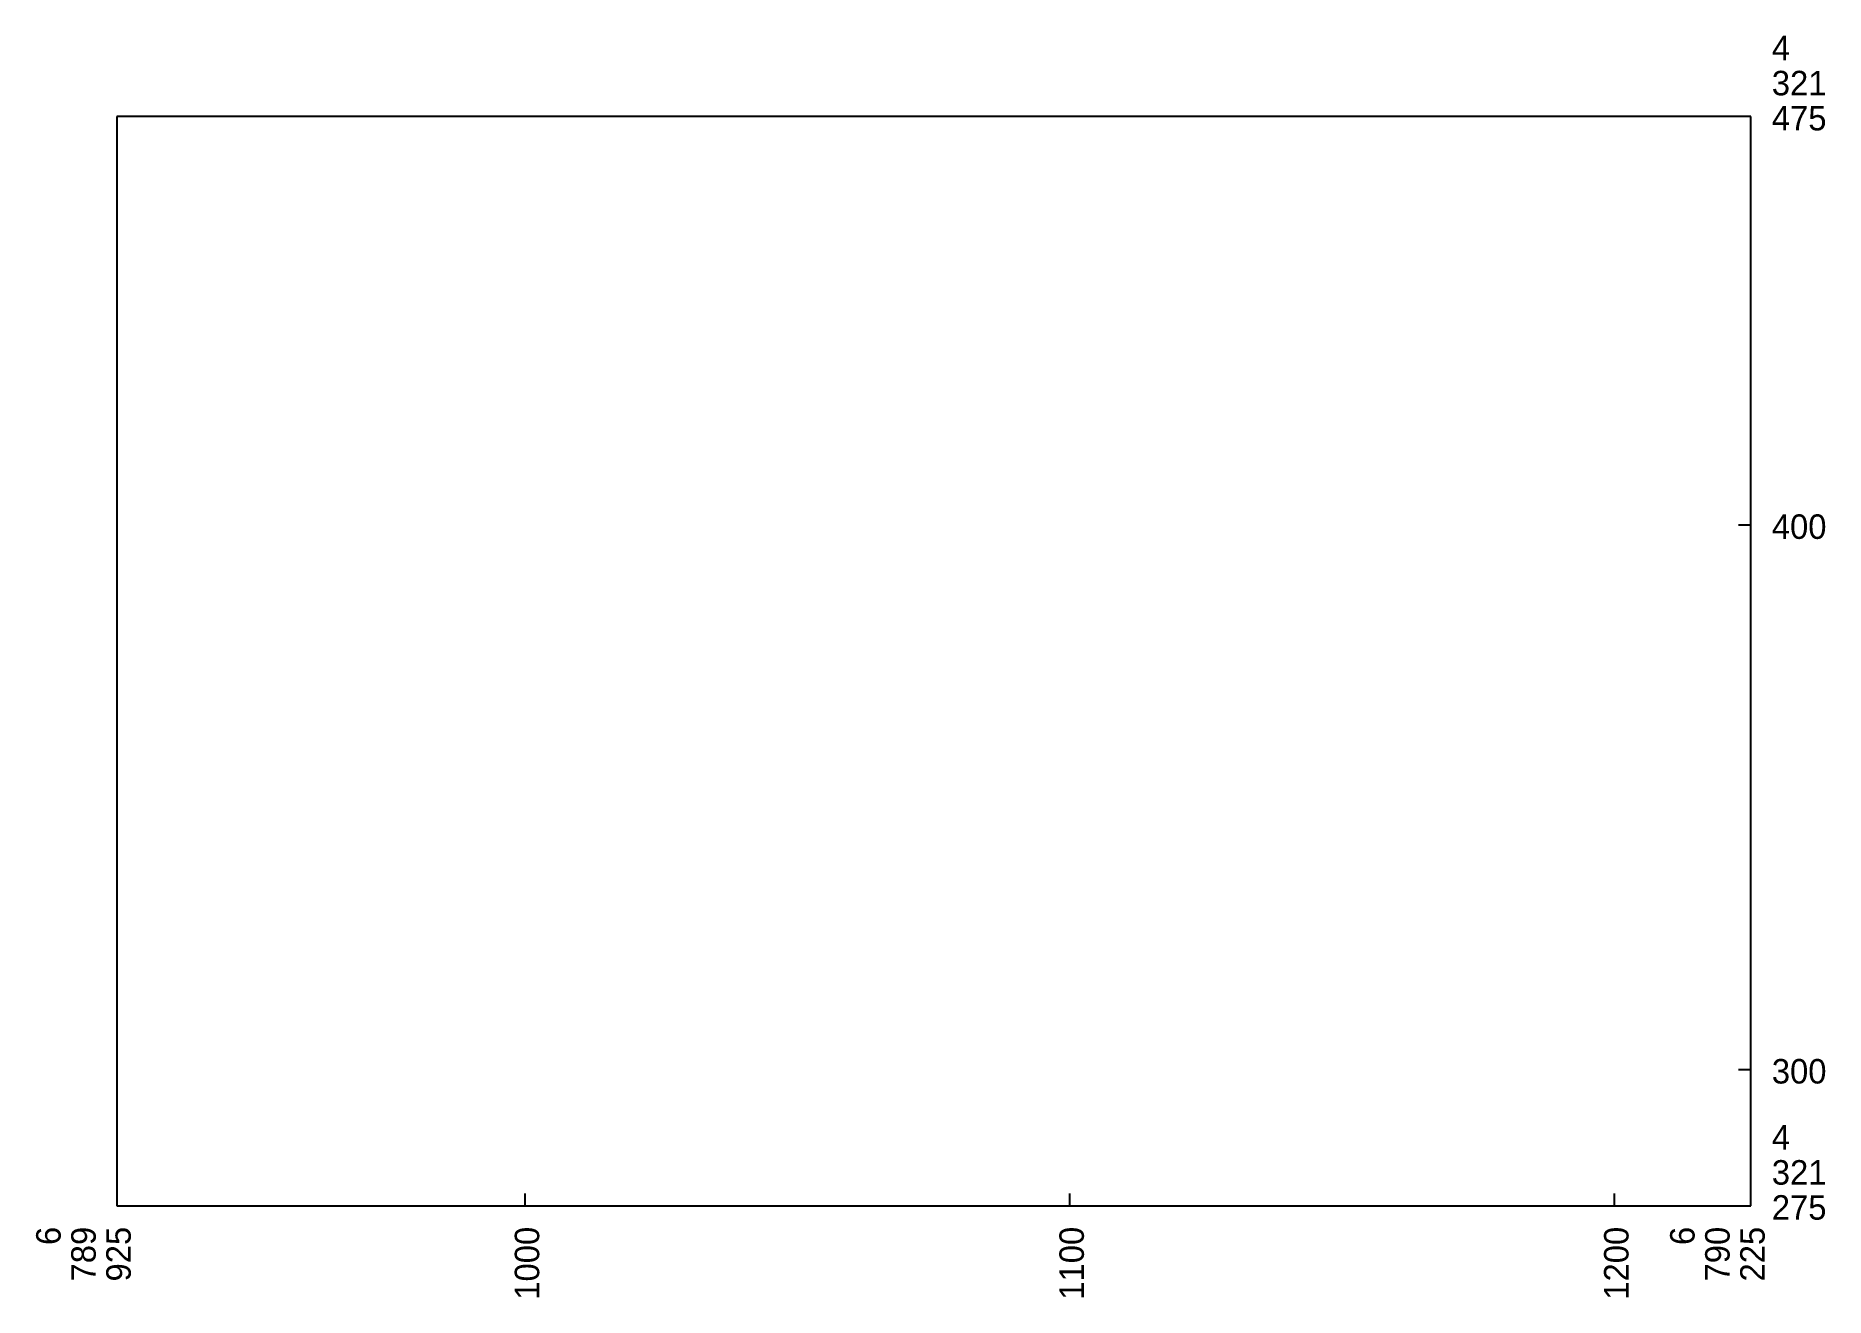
# Model space of a CAD drawing. Header units: millimetres. Extents: x 6789910 to 6790239, y 4321258 to 4321490.
import ezdxf
from ezdxf.enums import TextEntityAlignment as Align

# ---------------------------------------------------------------- set-up
doc = ezdxf.new("R2010")
doc.units = ezdxf.units.MM
doc.layers.add('OKVIR', color=7, linetype='Continuous')

msp = doc.modelspace()

# ---------------------------------------------------------------- linework, layer by layer
at = {"layer": 'OKVIR'}
for p, q in [((6790225, 4321475), (6789925, 4321475)), ((6789925, 4321475), (6789925, 4321275)), ((6790225, 4321275), (6790225, 4321475)), ((6790222.75, 4321400), (6790225, 4321400)), ((6790222.75, 4321300), (6790225, 4321300)), ((6790000, 4321275), (6790000, 4321277.25)), ((6790100, 4321275), (6790100, 4321277.25)), ((6790200, 4321275), (6790200, 4321277.25)), ((6789925, 4321275), (6790225, 4321275))]:
    msp.add_line(p, q, dxfattribs=at)

# ---------------------------------------------------------------- texts
for s, p in [('4', (6790228.87, 4321489.805)), ('321', (6790228.87, 4321483.37)), ('475', (6790228.87, 4321476.935)), ('400', (6790228.87, 4321401.935)), ('300', (6790228.87, 4321301.935)), ('4', (6790228.87, 4321289.805)), ('321', (6790228.87, 4321283.37)), ('275', (6790228.87, 4321276.935))]:
    msp.add_text(s, height=4.5, dxfattribs=at).set_placement(p, align=Align.TOP_LEFT)
for s, p in [('6', (6789910.195, 4321271.13)), ('789', (6789916.63, 4321271.13)), ('925', (6789923.065, 4321271.13)), ('1000', (6789998.065, 4321271.13)), ('1100', (6790098.065, 4321271.13)), ('1200', (6790198.065, 4321271.13)), ('6', (6790210.195, 4321271.13)), ('790', (6790216.63, 4321271.13)), ('225', (6790223.065, 4321271.13))]:
    msp.add_text(s, height=4.5, rotation=90, dxfattribs=at).set_placement(p, align=Align.TOP_RIGHT)

doc.saveas('drawing.dxf')
